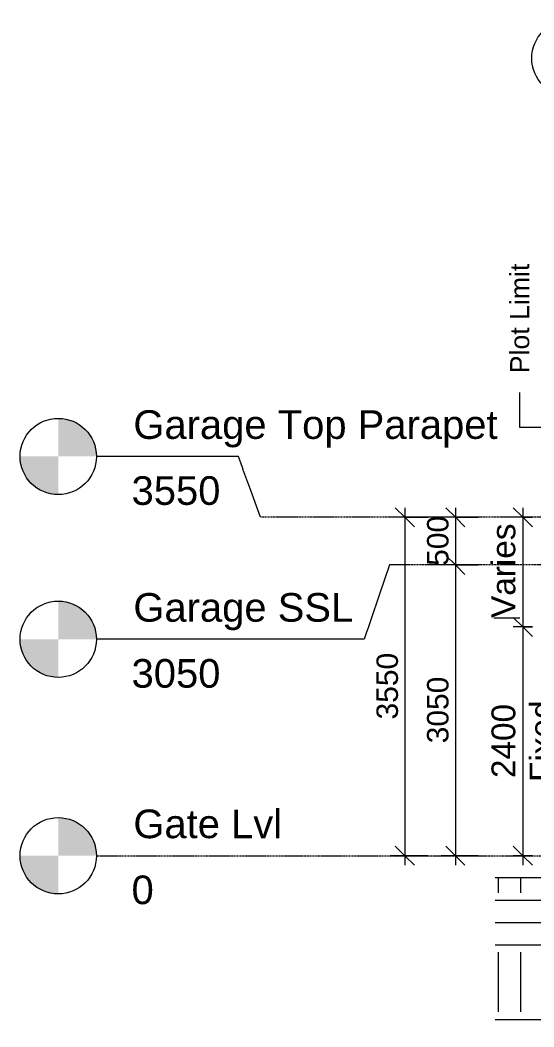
# Model space of a CAD drawing. Header units: millimetres. Extents: x -25665 to 60211, y -6376 to 13478.
# Drawn here: x 44746 to 50134, y -1794 to 8763 of the extents above; entities that cross this region are included whole.
import ezdxf

# ---------------------------------------------------------------- set-up
doc = ezdxf.new("R2010")
doc.units = ezdxf.units.MM
doc.linetypes.add('Centre', pattern=[31.75, 6.35, -4.75, 15.9, -4.75])
for name, color, linetype, lineweight in [('A-ANNO-DIMS', 211, 'Continuous', 9), ('A-ANNO-DIMS-100', 211, 'Continuous', 9), ('A-DETL-GENF', 92, 'Continuous', 9), ('A-DETL-THIN', 151, 'Continuous', 9), ('A-FLOR-LEVL', 51, 'Continuous', 9), ('G-ANNO-TEXT', 231, 'Continuous', 9), ('S-GRID-IDEN', 1, 'Continuous', 9)]:
    doc.layers.add(name, color=color, linetype=linetype, lineweight=lineweight)
doc.styles.add('Arial', font='arial.ttf', dxfattribs={"height": 300})
doc.styles.add('Arial_10', font='arial.ttf', dxfattribs={"height": 250})
doc.styles.add('Arial_3', font='arial.ttf', dxfattribs={"height": 225})
doc.styles.add('Arial_5', font='arial.ttf', dxfattribs={"height": 200})
doc.styles.add('Arial_7', font='arial.ttf', dxfattribs={"height": 250})
doc.dimstyles.new('25', dxfattribs={"dimscale": 304.8, "dimtxt": 255.06485, "dimasz": 0.656168, "dimexe": 0.328084, "dimexo": 0.0625, "dimgap": 0.016404, "dimtad": 1, "dimdec": 0, "dimzin": 0, "dimdsep": 46, "dimtxsty": 'Arial_7', "dimblk1": 'OBLIQUE', "dimblk2": 'OBLIQUE', "dimsah": 1, "dimcen": 0.09, "dimdle": 0.328084, "dimazin": 0, "dimtfac": 1, "dimtdec": 4, "dimtix": 1, "dimtmove": 0, "dimatfit": 3, "dimfxl": 0.328084, "dimfxlon": 1, "dimtvp": 1, "dimtolj": 1, "dimtzin": 0, "dimarcsym": 2})
doc.dimstyles.new('25_1', dxfattribs={"dimscale": 304.8, "dimtxt": 255.06485, "dimasz": 0.656168, "dimexe": 0.328084, "dimexo": 0.0625, "dimgap": 0.016404, "dimtad": 1, "dimdec": 0, "dimzin": 0, "dimdsep": 46, "dimtxsty": 'Arial_10', "dimblk1": 'OBLIQUE', "dimblk2": 'OBLIQUE', "dimsah": 1, "dimcen": 0.09, "dimdle": 0.328084, "dimazin": 0, "dimtfac": 1, "dimtdec": 4, "dimtix": 1, "dimtmove": 0, "dimatfit": 3, "dimfxl": 0.328084, "dimfxlon": 1, "dimtvp": 1, "dimtolj": 1, "dimtzin": 0, "dimarcsym": 2})
doc.dimstyles.new('Ele-dim-100', dxfattribs={"dimscale": 304.8, "dimtxt": 229.558365, "dimasz": 0.656168, "dimexe": 0.492126, "dimexo": 0.0625, "dimgap": 0.016404, "dimtad": 1, "dimdec": 0, "dimrnd": 5, "dimzin": 0, "dimdsep": 46, "dimtxsty": 'Arial_3', "dimblk1": 'OBLIQUE', "dimblk2": 'OBLIQUE', "dimsah": 1, "dimcen": 0.09, "dimdle": 0.328084, "dimazin": 0, "dimtfac": 1, "dimtdec": 4, "dimtix": 1, "dimtmove": 0, "dimatfit": 3, "dimfxl": 0.787402, "dimfxlon": 1, "dimtvp": 1, "dimtolj": 1, "dimtzin": 0, "dimarcsym": 2})

# ---------------------------------------------------------------- blocks, each defined once
blk = doc.blocks.new('Level - Standard-24867-Section - C')
at = {"layer": 'A-FLOR-LEVL'}
h = blk.add_hatch(color=256, dxfattribs=at)
edge = h.paths.add_edge_path()
edge.add_line((-23344, 0), (-22944, 0))
edge.add_arc((-23344, 0), 400, 0, 90)
edge.add_line((-23344, 400), (-23344, 0))
h = blk.add_hatch(color=256, dxfattribs=at)
edge = h.paths.add_edge_path()
edge.add_line((-23344, -400), (-23344, 0))
edge.add_line((-23344, 0), (-23744, 0))
edge.add_arc((-23344, 0), 400, 180, 270)
blk.add_circle((-23344, 0), 400, dxfattribs=at)
blk = doc.blocks.new('DIMBLOCK70-Section - C')
at = {"layer": 'A-ANNO-DIMS-100', "transparency": 16777216}
for p, q in [((49310, 3550), (49210, 3650)), ((49310, 3650), (49310, 3050)), ((49550, 3550), (49160, 3550)), ((49310, 3550), (49410, 3450)), ((49310, 3550), (49550, 3550)), ((49310, 3050), (49210, 3150)), ((49550, 3050), (49160, 3050)), ((49310, 3050), (49410, 2950)), ((49310, 3050), (49550, 3050))]:
    blk.add_line(p, q, dxfattribs=at)
at = {"layer": 'A-ANNO-DIMS-100', "color": 0, "transparency": 16777216, "insert": (49013, 3040), "char_height": 225, "width": 622.99, "attachment_point": 1, "rotation": 90, "line_spacing_factor": 0.941778, "style": 'Arial_3'}
blk.add_mtext('500', dxfattribs=at)
blk = doc.blocks.new('_Oblique')
at = {"color": 0, "linetype": 'ByBlock', "lineweight": -2}
blk.add_line((-0.5, -0.5), (0.5, 0.5), dxfattribs=at)
blk = doc.blocks.new('DIMBLOCK71-Section - C')
at = {"layer": 'A-ANNO-DIMS-100', "transparency": 16777216}
for p, q in [((49310, 3050), (49210, 3150)), ((49550, 3050), (49160, 3050)), ((49310, 3050), (49310, -100)), ((49310, 3050), (49410, 2950)), ((49310, 3050), (49550, 3050)), ((49550, 0), (49160, 0)), ((49310, 0), (49210, 100)), ((49310, 0), (49410, -100)), ((49310, 0), (49550, 0))]:
    blk.add_line(p, q, dxfattribs=at)
at = {"layer": 'A-ANNO-DIMS-100', "color": 0, "transparency": 16777216, "insert": (49013, 1179), "char_height": 225, "width": 830.65, "attachment_point": 1, "rotation": 90, "line_spacing_factor": 0.941778, "style": 'Arial_3'}
blk.add_mtext('3050', dxfattribs=at)
blk = doc.blocks.new('DIMBLOCK72-Section - C')
at = {"layer": 'A-ANNO-DIMS-100', "transparency": 16777216}
for p, q in [((48780, 3550), (48680, 3650)), ((48780, 3650), (48780, -100)), ((49020, 3550), (48630, 3550)), ((48780, 3550), (48880, 3450)), ((48780, 3550), (49020, 3550)), ((49020, 0), (48630, 0)), ((48780, 0), (48680, 100)), ((48780, 0), (48880, -100)), ((48780, 0), (49020, 0))]:
    blk.add_line(p, q, dxfattribs=at)
at = {"layer": 'A-ANNO-DIMS-100', "color": 0, "transparency": 16777216, "insert": (48483, 1429), "char_height": 225, "width": 830.65, "attachment_point": 1, "rotation": 90, "line_spacing_factor": 0.941778, "style": 'Arial_3'}
blk.add_mtext('3550', dxfattribs=at)
blk = doc.blocks.new('Grid - 100-grid-312781-Section - C')
at = {"layer": 'S-GRID-IDEN'}
blk.add_circle((-9888, 8363), 400, dxfattribs=at)
blk = doc.blocks.new('DIMBLOCK77-Section - C')
at = {"layer": 'A-ANNO-DIMS-100', "transparency": 16777216}
for p, q in [((50018, 3550), (49918, 3650)), ((50018, 3650), (50018, 2400)), ((50118, 3550), (49918, 3550)), ((50018, 3550), (50118, 3450)), ((50018, 3550), (50118, 3550)), ((50018, 2400), (49918, 2500)), ((50118, 2400), (49918, 2400)), ((50018, 2400), (50118, 2300)), ((50018, 2400), (50118, 2400))]:
    blk.add_line(p, q, dxfattribs=at)
at = {"layer": 'A-ANNO-DIMS-100', "color": 0, "transparency": 16777216, "insert": (49689, 2494), "char_height": 250, "width": 1153.68, "attachment_point": 1, "rotation": 90, "line_spacing_factor": 0.941778, "style": 'Arial_10'}
blk.add_mtext('\u200cVaries', dxfattribs=at)
blk = doc.blocks.new('DIMBLOCK78-Section - C')
at = {"layer": 'A-ANNO-DIMS-100', "transparency": 16777216}
for p, q in [((50018, 2400), (49918, 2500)), ((50118, 2400), (49918, 2400)), ((50018, 2400), (50018, -100)), ((50018, 2400), (50118, 2300)), ((50018, 2400), (50118, 2400)), ((50018, 0), (49918, 100)), ((50118, 0), (49918, 0)), ((50018, 0), (50118, -100)), ((50018, 0), (50118, 0))]:
    blk.add_line(p, q, dxfattribs=at)
at = {"layer": 'A-ANNO-DIMS-100', "color": 0, "transparency": 16777216, "char_height": 250, "attachment_point": 1, "rotation": 90, "line_spacing_factor": 0.941778, "style": 'Arial_7'}
for s, insert, width in [('Fixed', (50091, 774), 1021.83), ('2400', (49689, 815), 922.94)]:
    blk.add_mtext(s, dxfattribs=dict(at, insert=insert, width=width))

msp = doc.modelspace()

# ---------------------------------------------------------------- hatches: boundary and pattern name
at = {"layer": 'A-DETL-GENF'}
h = msp.add_hatch(dxfattribs=at)
h.set_pattern_fill('FP_39', color=253, style=0, pattern_type=2)
h.set_pattern_definition([(0, (54060.36, 4690), (625, 625), [625, -625]), (0, (54060.36, 4924.4), (625, 625), [625, -625]), (0, (54060.36, 5158.75), (625, 625), [625, -625]), (90, (54138.5, 5236.9), (-625, 625), [625, -625]), (90, (54372.86, 5236.9), (-625, 625), [625, -625]), (90, (54607.24, 5236.9), (-625, 625), [625, -625])])
h.paths.add_polyline_path([(56561.4, -1794.4), (60211.4, -1794.4), (60211.4, -230), (56811.4, -230), (56811.4, -600), (56561.4, -600), (56561.4, -230), (49729.3, -230), (49729.3, -1794.4), (55511.4, -1794.4)])

# ---------------------------------------------------------------- linework, layer by layer
at = {"layer": 'A-DETL-THIN'}
msp.add_line((56561.4, -230), (49729.3, -230), dxfattribs=at)
at = {"layer": 'A-FLOR-LEVL'}
for p, q in [((47034.1, 4187.1), (45545.7, 4187.1)), ((48354.5, 2270.1), (45545.7, 2270.1))]:
    msp.add_line(p, q, dxfattribs=at)
at = {"layer": 'A-FLOR-LEVL', "linetype": 'Centre'}
for p, q in [((51056, 3550), (47266.5, 3550)), ((51056, 3050), (48619.1, 3050)), ((45545.7, 0), (51056, 0))]:
    msp.add_line(p, q, dxfattribs=at)

# ---------------------------------------------------------------- block references
at = {"layer": 'A-FLOR-LEVL'}
for p in [(68489.3, 4187.1), (68489.3, 2270.1), (68489.3, 0)]:
    msp.add_blockref('Level - Standard-24867-Section - C', p, dxfattribs=at)
at = {"layer": 'S-GRID-IDEN'}
msp.add_blockref('Grid - 100-grid-312781-Section - C', (60399.3, 0), dxfattribs=at)

# ---------------------------------------------------------------- texts
at = {"layer": 'A-FLOR-LEVL', "char_height": 300, "attachment_point": 1, "style": 'Arial', "bg_fill": 3, "box_fill_scale": 1.25, "bg_fill_color": 256, "bg_fill_true_color": 13158600, "bg_fill_transparency": 0}
for s, insert, width in [('Garage Top Parapet', (45932.9, 4671.5), 4721.939), ('3550', (45914.2, 3979.6), 1154.43), ('Garage SSL', (45932.9, 2754.5), 2845.991), ('3050', (45914.2, 2062.6), 1154.43), ('Gate Lvl', (45932.9, 484.4), 1932.067), ('0', (45914.2, -207.4), 288.607)]:
    msp.add_mtext(s, dxfattribs=dict(at, insert=insert, width=width))
at = {"layer": 'G-ANNO-TEXT', "color": 7, "insert": (49884.8, 5060.1), "char_height": 200, "width": 1435.021, "attachment_point": 1, "rotation": 90, "style": 'Arial_5'}
msp.add_mtext('Plot Limit', dxfattribs=at)

# ---------------------------------------------------------------- dimensions: what is measured, and where the dimension line sits
at = {"layer": 'A-ANNO-DIMS'}
for base, p1, p2, override, picture, middle in [((49309.8, 3050), (49549.8, 3550), (49549.8, 3050), {"dimpost": '<>', "dimfxl": 500}, 'DIMBLOCK70-Section - C', (49189.9, 3300)), ((49309.8, 0), (49549.8, 3050), (49549.8, 0), {"dimpost": '<>', "dimfxl": 3050}, 'DIMBLOCK71-Section - C', (49189.8, 1525))]:
    dim = msp.add_linear_dim(base=base, p1=p1, p2=p2, angle=90, dimstyle='Ele-dim-100', override=override, dxfattribs=at)
    dim.commit()
    dim.dimension.update_dxf_attribs({"geometry": picture, "text_midpoint": middle})
for base, p1, p2, text, dimstyle, override, picture, middle in [((50018.1, 2400), (50118.1, 3550), (50118.1, 2400), '\u200cVaries', '25_1', {"dimpost": '<>', "dimfxl": 1150}, 'DIMBLOCK77-Section - C', (49864.7, 2975)), ((50018.1, 0), (50118.1, 2400), (50118.1, 0), '<>\\XFixed', '25', {"dimpost": '<>', "dimfxl": 2400}, 'DIMBLOCK78-Section - C', (50018.1, 1200))]:
    dim = msp.add_linear_dim(base=base, p1=p1, p2=p2, angle=90, text=text, dimstyle=dimstyle, override=override, dxfattribs=at)
    dim.commit()
    dim.dimension.update_dxf_attribs({"geometry": picture, "text_midpoint": middle})

# ---------------------------------------------------------------- next in the draw order: linework, layer by layer
at = {"layer": 'A-FLOR-LEVL'}
for p, q in [((47266.5, 3550), (47034.1, 4187.1)), ((48619.1, 3050), (48354.5, 2270.1))]:
    msp.add_line(p, q, dxfattribs=at)
at = {"layer": 'G-ANNO-TEXT', "color": 7}
for p, q in [((49984.8, 4491.3), (49984.8, 4856.9)), ((50399, 4491.3), (49984.8, 4491.3))]:
    msp.add_line(p, q, dxfattribs=at)

# ---------------------------------------------------------------- next in the draw order: dimensions: what is measured, and where the dimension line sits
at = {"layer": 'A-ANNO-DIMS'}
dim = msp.add_linear_dim(base=(48780.4, 0), p1=(49020.4, 3550), p2=(49020.4, 0), angle=90, dimstyle='Ele-dim-100', override={"dimpost": '<>', "dimfxl": 3550}, dxfattribs=at)
dim.commit()
dim.dimension.update_dxf_attribs({"geometry": 'DIMBLOCK72-Section - C', "text_midpoint": (48660.5, 1775)})

doc.saveas('drawing.dxf')
